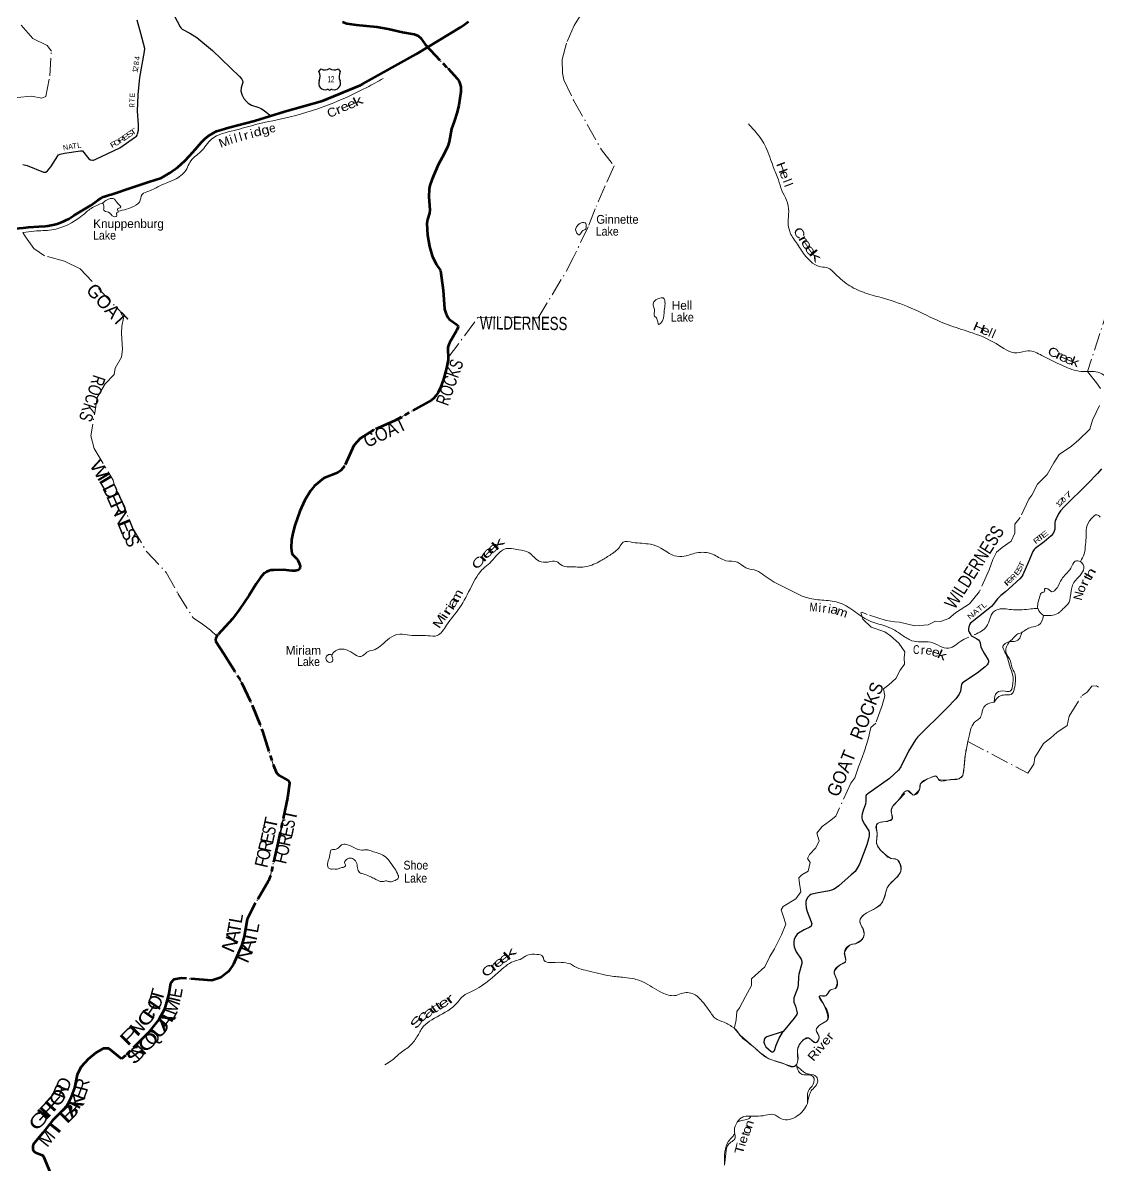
# Model space of a CAD drawing. Header units: feet. Extents: x -252658 to 9, y -366365 to -181930.
# Drawn here: x -107069 to -82631, y -340749 to -314790 of the extents above; entities that cross this region are included whole.
import ezdxf
from ezdxf.enums import TextEntityAlignment as Align

# ---------------------------------------------------------------- set-up
doc = ezdxf.new("R2010")
doc.units = ezdxf.units.FT
doc.header["$LTSCALE"] = 80
doc.linetypes.add('DOT_DASHED', pattern=[7.7, 5, -1.2, 0.3, -1.2])
doc.linetypes.add('LONG_DASH_SHORT_DASH', pattern=[9.9, 6, -1.2, 1.5, -1.2])
for name, color, linetype, lineweight in [('11', 7, 'LONG_DASH_SHORT_DASH', 60), ('16', 7, 'Continuous', 25), ('20', 7, 'Continuous', 70), ('29', 7, 'Continuous', 25), ('39', 7, 'Continuous', 13), ('44', 7, 'DOT_DASHED', 13)]:
    doc.layers.add(name, color=color, linetype=linetype, lineweight=lineweight)
doc.layers.add('30', color=7, linetype='Continuous')
doc.layers.add('41', color=7, linetype='Continuous')

msp = doc.modelspace()

# ---------------------------------------------------------------- linework, layer by layer
at = {"layer": '11'}
for points in [[(-99801.75, -314770.09), (-99704.67, -314801.93), (-99495.7, -314836.4), (-99025.14, -314878.97), (-98766.54, -314928.76), (-98444.24, -315000.3), (-98171.8, -315045.57), (-98082.03, -315085.43), (-98027.26, -315141.28), (-97920.69, -315291.3), (-97406.05, -315829.16), (-97200.38, -316052.56), (-97159.57, -316110.71), (-97134.19, -316167.05), (-97117.35, -316244.24), (-97115.98, -316355.1), (-97159.42, -316661.24), (-97196.07, -316817.14), (-97268.88, -317032.5), (-97325.06, -317200.16), (-97378.19, -317496.9), (-97409.22, -317596), (-97492.25, -317768.78), (-97626.7, -318014.63), (-97777.54, -318356.76), (-97817.37, -318483.76), (-97832.36, -318561.74), (-97839, -318743.4), (-97821.8, -319036.05), (-97830.61, -319113.97), (-97873.76, -319258.04), (-97891.25, -319351.35), (-97875.69, -319614.13), (-97826.59, -319871.31), (-97763.72, -320084.18), (-97674.05, -320274.87), (-97575.43, -320418.23)], [(-97575.43, -320418.23), (-97515.42, -320861.19), (-97483.8, -321298.04), (-97474.26, -321344.88), (-97447.95, -321411.03), (-97407.69, -321488.77), (-97383.3, -321522.49), (-97352.83, -321548.59), (-97221.51, -321634.05), (-97193.39, -321660.44), (-97182.52, -321677.3), (-97177.1, -321698.12), (-97181.78, -321723.36), (-97206.47, -321777.25), (-97368.85, -322061.26), (-97402.81, -322137.83), (-97409.98, -322173.37), (-97412.93, -322222.84), (-97401.29, -322386.65), (-97401.45, -322397.82)], [(-97401.45, -322397.82), (-97402.17, -322447.45), (-97437.57, -322634.31), (-97504.92, -322886.23), (-97578.82, -323080.23), (-97632.36, -323189.41), (-97688.69, -323275.36), (-97725.15, -323316.68), (-97782.99, -323364.27), (-98619.3, -323832.16), (-99089.53, -324041.41), (-99400.28, -324235.04), (-99546.74, -324397.84), (-99759.74, -324866.83), (-99842.85, -324965.77), (-99918.03, -325012.49), (-100226.43, -325140.41), (-100436.65, -325313.78), (-100533.03, -325425.9), (-100660.69, -325636.61), (-100772.24, -325889.59), (-100888.65, -326212.45), (-100934.28, -326384.58), (-100959.56, -326538.59), (-100967.68, -326718.2), (-100954.77, -326845.02), (-100935.73, -326877.64), (-100847.32, -326960.21), (-100821.58, -326998.82), (-100787.51, -327072.5), (-100768.76, -327140.18), (-100769.95, -327181.52), (-100782.96, -327207.37), (-100812.63, -327226.43), (-100877.67, -327243.39), (-100957.6, -327243.09), (-101153.95, -327216.99), (-101364.65, -327225.06), (-101432.16, -327230.63), (-101480.41, -327241.03), (-101533.2, -327263.15), (-101581.75, -327299.8), (-101669.39, -327396.76), (-101766.81, -327539.14), (-101922.16, -327797.29), (-102154.3, -328131.07), (-102307.2, -328335.95), (-102634.49, -328691.95), (-102661.84, -328724.46)], [(-102661.84, -328724.46), (-102668.8, -328732.73), (-102685.02, -328774.66), (-102689.17, -328815.22), (-102679.51, -328846.95), (-102500.34, -329129.82), (-102095.79, -329780.66), (-101855.49, -330295.72), (-101620.55, -330887.7), (-101372.27, -331664.76), (-101300.97, -331833.35), (-101244.46, -331895.15), (-101040.19, -332006.42), (-101014.41, -332037.84), (-101005.83, -332077.87), (-101051.87, -332403.74), (-101264.18, -333399.63), (-101441.46, -334165.94), (-101488.02, -334288.18), (-101802.12, -334823.95), (-101967.25, -335156.56), (-102036.56, -335553), (-102099.59, -335763.8), (-102281.54, -336180.67), (-102397.8, -336347.54), (-102571.61, -336485.94), (-102771.71, -336553.48), (-103462.3, -336501.94), (-103635.18, -336531.18), (-103712.88, -336611.51), (-103748.43, -336855.77), (-103847.06, -337202.01), (-103978.59, -337440.83), (-104224.05, -337742.47), (-104733.08, -338255.94)], [(-104733.08, -338255.94), (-104824.85, -338329.72), (-105111.33, -338099.32), (-105239.78, -338101.48), (-105408.23, -338197.61), (-105586.85, -338341.79), (-105742, -338513.01), (-105837.21, -338685.2), (-105891.43, -338989.57), (-105984.04, -339235.42), (-106063.94, -339382.54), (-106140.65, -339479.58), (-106398.31, -339734.88), (-106617.88, -340010.66), (-106812.46, -340250.06), (-106833.39, -340283.89), (-106842.82, -340320.01), (-106839.17, -340389.34), (-106828, -340419.74), (-106806.69, -340446.17), (-106779.07, -340463.5), (-106641.89, -340514.56), (-106615.69, -340532.99), (-106601.22, -340550.52), (-106577.43, -340603.21), (-106435.24, -340951.33)]]:
    msp.add_lwpolyline(points, dxfattribs=at)
at = {"layer": '16'}
for p, q in [((-100340.62, -315895.65), (-100289.31, -315836.89)), ((-100097.55, -315830.92), (-100097.83, -315831.12)), ((-99905.46, -315836.8), (-99854.07, -315895.65))]:
    msp.add_line(p, q, dxfattribs=at)
for centre, radius, start, end in [((-100533.6, -316006.28), 222.05, 332.97043, 29.75871), ((-100198.23, -315679.23), 182.07, 239.97227, 303.45418), ((-99996.45, -315679.73), 181.52, 236.33975, 300.08743), ((-99996.46, -315679.23), 182.07, 236.54582, 236.59441), ((-99661.1, -316006.28), 222.05, 150.24129, 207.02957), ((-100194.41, -316161.18), 151.42, 159.09177, 283.81923), ((-100000.29, -316161.18), 151.42, 256.18077, 20.90823)]:
    msp.add_arc(centre, radius, start, end, dxfattribs=at)
for centre, major_axis, start_param, end_param in [((-100139.07, -316360), (-19.56, 51.67), 4.95877769, 6.28318531), ((-100055.62, -316360), (19.56, 51.67), 0, 1.32637542)]:
    msp.add_ellipse(centre, major_axis=major_axis, ratio=0.929097, start_param=start_param, end_param=end_param, dxfattribs=at)
at = {"layer": '20'}
msp.add_lwpolyline([(-107428.4, -319477.54), (-107061.65, -319446.71), (-106940.61, -319433.05), (-106706.93, -319415.44), (-106564.64, -319409.81), (-106499.61, -319402.44), (-106423.71, -319389.34), (-106349.61, -319373.85), (-106285.7, -319354.25), (-106152.11, -319304.93), (-106090.7, -319275.58), (-106024.41, -319241.92), (-105906.39, -319167.59), (-105532.66, -318944.38), (-105421.33, -318866.15), (-105364.51, -318819.96), (-105303.16, -318779.97), (-105237.98, -318746.61), (-105169.66, -318720.25), (-105098.97, -318701.17), (-105063.53, -318694.53), (-104569.15, -318523.86), (-104205.29, -318406.64), (-103918.54, -318310.7), (-103727.06, -318200.73), (-103548.13, -318071.34), (-103383.7, -317923.97), (-103277.58, -317810.24), (-103141.49, -317658.67), (-103009.2, -317500.94), (-102933.05, -317426.2), (-102849.5, -317359.84), (-102759.48, -317302.57), (-102663.96, -317255.03), (-102564, -317217.73), (-102460.68, -317191.08), (-102387.75, -317169.48), (-101805.63, -317017.61), (-101123.61, -316804.87), (-100255.08, -316565.51), (-99394.83, -316202.94), (-99371.27, -316193.01), (-99344.83, -316178.31), (-98127.09, -315501), (-97128.65, -314893.13), (-97032.36, -314829.78), (-96943.23, -314756.71)], dxfattribs=at)
at = {"layer": '29'}
for points in [[(-103688.12, -314510.38), (-103494.21, -314882.68), (-103479.1, -314901.59), (-103450.36, -314931.23), (-103270.55, -315025), (-103116.72, -315126.75), (-102761.09, -315416), (-102141.75, -316008.45), (-102092.07, -316070.22), (-102076.95, -316100.48), (-102071.82, -316140.09), (-102105.77, -316267.71), (-102110.96, -316334.96), (-102093.78, -316419.28), (-102042.93, -316512.72), (-101985.89, -316580.84), (-101944.67, -316618.62), (-101870.01, -316660.64), (-101730.17, -316704.55), (-101653.66, -316739.64), (-101574.33, -316792.33), (-101429.48, -316900.28)], [(-107069.49, -318010.42), (-106968.29, -318035.37), (-106598.69, -318183.04), (-106570.61, -318184.39), (-106547.94, -318180.61), (-106510.14, -318150.35), (-106432.88, -318063.42), (-106277.07, -317814.18), (-106255.03, -317789.16), (-106217.23, -317774.04), (-106119.25, -317754.4), (-105761.65, -317696.65), (-105738.23, -317695.57), (-105719.33, -317695.57), (-105709.88, -317701.24), (-105571.85, -317880.17), (-105533.17, -317902.62), (-105487.82, -317910.19), (-105465.14, -317910.19), (-105408.03, -317888.19), (-104860.65, -317627.09), (-104505.06, -317381.88), (-104486.31, -317363.7), (-104471.16, -317339.1), (-104459.83, -317308.85), (-104440.93, -317229.43), (-104437.15, -317096.72), (-104461.14, -316795.59), (-104451.17, -316426.65), (-104407.24, -316033.8), (-104303.38, -315443.53), (-104299.22, -315370.56), (-104385.32, -315034.69), (-104473.07, -314727.62)], [(-82557.45, -324925.55), (-82645.95, -325027.88), (-82866.59, -325256.31), (-83404.82, -325790.46), (-83486.71, -325880.25), (-83532.24, -325950.66), (-83581.91, -326058.35), (-83604.68, -326101.85), (-83612.69, -326157.08), (-83617.1, -326296.52), (-83629.51, -326342.08), (-83655.55, -326396.85), (-83695.74, -326445.63), (-83857.2, -326583.45), (-84064.13, -326735.56), (-84086.04, -326759.28), (-84113.87, -326805.6), (-84214.24, -327036.97), (-84341.46, -327336.14), (-84368.55, -327375.41), (-84408.24, -327421.71), (-84739.83, -327723.32), (-84844.37, -327806.25), (-84915.69, -327878.05), (-85015.31, -328008.11), (-85057.62, -328051.05), (-85170.46, -328142.38)], [(-85170.46, -328142.38), (-85530.3, -328433.62), (-85550.11, -328458.6), (-85570.8, -328516.58), (-85576.19, -328561.07), (-85574.12, -328596.28), (-85563.56, -328635.67), (-85541.83, -328673.97), (-85526.52, -328699.83), (-85516.99, -328711.25), (-85493.19, -328728.86), (-85384.54, -328785.81), (-85352.46, -328809.63), (-85327.52, -328841.47), (-85310.03, -328881.07), (-85298.69, -328977.79), (-85213.9, -329132.55), (-85128.89, -329265.3), (-85122.73, -329288.02), (-85123.77, -329315.97), (-85136.19, -329353.25), (-85153.78, -329381.21), (-85198.55, -329426.87), (-85382.31, -329569.53), (-85716.72, -329787.12), (-85735.49, -329820.93), (-85760.98, -329976.84), (-85791.22, -330048.06), (-85866.81, -330148.13), (-86077.38, -330370.63), (-86734.97, -331021.4), (-86783.66, -331083.59), (-86944.45, -331344.5), (-87111.63, -331696.54), (-87166.92, -331773.05), (-87373.18, -331963.57), (-87862.9, -332307.46), (-87900.16, -332340.6), (-87910.19, -332363.64), (-87912.81, -332431.66), (-87909.47, -332486.61), (-87915.88, -332547.72), (-87961.07, -332665.44), (-87995.36, -332763.07), (-88002.6, -332828.32), (-88000.53, -332859.38), (-87991.22, -332899.76), (-87940.07, -332999.83), (-87843.25, -333154.69), (-87832.9, -333205.23), (-87834.27, -333268.83), (-87849.45, -333333.63), (-87890.21, -333466.53), (-88055.39, -333910.4), (-88105.66, -334003.2), (-88156.8, -334071.94), (-88241.34, -334150.24), (-88526.34, -334400.18), (-88632.8, -334473.7), (-88690.75, -334502.7), (-88745.97, -334518.54), (-89031.13, -334566.35), (-89133.65, -334589.68), (-89159.52, -334599), (-89187.46, -334618.67), (-89228.49, -334660.87), (-89261.96, -334713.93), (-89271.27, -334754.32), (-89275.97, -334810.6), (-89265.07, -334903.43), (-89243.47, -334982.97), (-89151.38, -335217.84), (-89140.89, -335263.78), (-89142.96, -335286.56), (-89155.38, -335315.55), (-89180.55, -335337.69), (-89313.44, -335398.7), (-89440.98, -335475.02), (-89471, -335502.98), (-89501.25, -335545.33), (-89536.18, -335613.77), (-89550.65, -335685.03), (-89549.64, -335737), (-89539.3, -335788.78), (-89494.49, -335901.62), (-89379.73, -336068.62), (-89365.45, -336118.06), (-89364.59, -336166.81), (-89429.62, -336410.08), (-89439.57, -336472.42), (-89450.31, -336660.66), (-89462, -336732.42), (-89545.52, -336946.45), (-89550.65, -336997.91), (-89543.45, -337043.79), (-89509.83, -337138.32), (-89469.08, -337286.73), (-89468.94, -337304.73), (-89479.29, -337327.51), (-89538.35, -337406.27), (-89789.74, -337708.51)]]:
    msp.add_lwpolyline(points, dxfattribs=at)
msp.add_lwpolyline([(-89789.74, -337708.51), (-90157.81, -337833.72), (-90183.99, -337846.29), (-90198.48, -337858.71), (-90212.97, -337877.35), (-90222.61, -337903.26), (-90227.45, -337951.9), (-90211.44, -337997.41), (-90179.85, -338057.52), (-90124.27, -338112.17), (-90068.1, -338161.07), (-90045.33, -338171.42), (-90022.55, -338171), (-89999.8, -338159), (-89987.38, -338142.43), (-89950.98, -338019.46), (-89881.35, -337859.89)], close=True, dxfattribs=at)
at = {"layer": '39'}
for points in [[(-104901.92, -319068.78), (-104716.02, -319026.51), (-104499.67, -318933.18), (-104418.25, -318862), (-104357.39, -318687.99), (-104207.65, -318615.8), (-103938.55, -318487.05), (-103586.67, -318331.37), (-103342.26, -318107.78), (-103273.75, -317960.02), (-103020.94, -317712.43), (-102779.7, -317432.51), (-102266.33, -317235.59), (-101778.85, -317103.37), (-100990.27, -316925.93), (-99999.12, -316604.7), (-99254.7, -316259.76), (-98877.97, -316054.18)], [(-90577.51, -317088.54), (-90407.56, -317278.04), (-90183.97, -317614.46), (-90013.04, -318061.29), (-89897.74, -318357.17), (-89818.37, -318598.66), (-89714.82, -318820.12), (-89663.61, -319073.59), (-89674.67, -319330.88), (-89641.31, -319528), (-89489.72, -319787.81), (-89304.04, -320061.79), (-89164.07, -320213), (-88969.72, -320326.17), (-88809.16, -320350.79), (-88702.92, -320399.36), (-88646.68, -320452.15)], [(-107068.55, -319552.73), (-106810.76, -319522.58), (-106410.78, -319493.99), (-105720.59, -319170.64), (-105517.96, -319008), (-105254.26, -318883.95)], [(-105255.65, -318884.45), (-105225.52, -318976.85), (-105230.56, -319045.12), (-105122.83, -319094.94), (-104999.73, -319191.23), (-104931.23, -319178.15), (-104934.13, -319103.73), (-104903.82, -319092.11), (-104914.76, -319017.57), (-104850.07, -318990.37), (-104908.87, -318893.02), (-105017.74, -318784.89), (-105083.98, -318781.91), (-105152.72, -318811.06), (-105254.26, -318883.95)], [(-94445.59, -319605.48), (-94487.23, -319553.41), (-94502.92, -319460.88), (-94460.48, -319392.66), (-94351.78, -319328.66), (-94285.54, -319334.89), (-94263.73, -319405.32), (-94288.14, -319485.66), (-94356.57, -319521.64), (-94388.9, -319571.8), (-94411.09, -319597.87), (-94427.19, -319607.87), (-94445.26, -319605.8)], [(-88646.68, -320452.15), (-88312.15, -320742.14), (-87965.19, -320912.76), (-87565.61, -321033.33), (-86967.38, -321235.3), (-86271.34, -321556.43), (-86042.59, -321650.04), (-85548.75, -321817.33), (-84950.91, -322079.65), (-84477.46, -322289.09), (-84219.65, -322242.01), (-83914.53, -322348.05), (-83423.14, -322583.72), (-83021.59, -322710.34), (-82683.67, -322719.97), (-82361.01, -322914.61), (-82237.69, -323136.49), (-82174.93, -323390.28), (-82036.76, -323491.51), (-81876.49, -323596.88), (-81614.75, -323879.76), (-81517.98, -324013.71)], [(-92619.37, -321055.94), (-92516.67, -321040.32), (-92473.23, -321169.28), (-92494.35, -321326.11), (-92534.08, -321563.32), (-92617.09, -321645.41), (-92670.46, -321496.29), (-92720.42, -321443.75), (-92713.83, -321357.27), (-92719.39, -321282.81), (-92744.87, -321176.06), (-92728.47, -321127.85), (-92619.37, -321055.94)], [(-82581.65, -326021.76), (-82660.09, -325969.18), (-82783.34, -326053.1), (-82897.36, -326265.82), (-82900.51, -326444.86), (-82919.9, -326645.95), (-82947.4, -326859.07), (-83032.97, -327027.66)], [(-94589.19, -327148.9), (-94261.52, -327146.1), (-93940.83, -327016.83), (-93724.74, -326887.07), (-93510.32, -326702.99), (-93425.13, -326594.75), (-93207.87, -326595.76), (-92805.79, -326639.9), (-92568.94, -326725.5), (-92258.23, -326899.97), (-92036.99, -326909.06), (-91714.59, -326828.08), (-91354.82, -326882.07), (-91090.09, -327012.07), (-90830.78, -327045.47), (-90636.48, -327177.15), (-90451.68, -327222.28), (-90086.94, -327443.27), (-89718, -327636.12), (-89228.54, -327859.72), (-88862.73, -327911.73), (-88494.98, -327975.81), (-88144.23, -328182.66), (-87797.54, -328393.52), (-87434.14, -328509.89), (-87085.32, -328702.65), (-86864.83, -328830.43), (-86657.78, -328855.54), (-86440.56, -328864.6), (-86031.04, -329003.32), (-85714.01, -328817.71), (-85568.37, -328753.02)], [(-94589.19, -327148.9), (-94813.8, -327121.77), (-94943.75, -327030.56), (-95130.51, -327043.55), (-95337.14, -327022.26), (-95570.86, -326825.9), (-95799.34, -326764.27), (-96110.37, -326746.39), (-96316.06, -326910.06), (-96459.48, -327066.04), (-96600.69, -327187.86), (-96874.02, -327594.39), (-97145.84, -328087.37), (-97441.15, -328477.69), (-97651.27, -328713.71), (-97864.07, -328718.51), (-98281.51, -328704.04), (-98504.19, -328680.64), (-98739.58, -328773.77), (-98909.06, -328923.57), (-99064.23, -329029.23), (-99247.26, -329092.5), (-99386.34, -329192.22), (-99520.56, -329145.21), (-99714.66, -329039.55), (-99931.48, -329044.33), (-99989.93, -329086.21), (-100048.51, -329150.2)], [(-83032.97, -327027.66), (-83149.64, -327025.11), (-83255.25, -327181.53), (-83356.65, -327309.82), (-83460.02, -327430.04), (-83561.86, -327626.72), (-83689.18, -327716.66), (-83811.42, -327641.65), (-83851.76, -327657.56), (-83846.03, -327705.87), (-83906.58, -327737.77), (-83955.38, -327818.02), (-83997.47, -328109.54), (-83869.68, -328261.02)], [(-83871.55, -328258.8), (-83549.49, -328212.22), (-83490.87, -328168.24), (-83409.89, -328088.14), (-83318.82, -328004.07), (-83257.15, -327797.14), (-83244.43, -327694.6), (-83213.44, -327565.99), (-83041.03, -327345.5), (-82957.49, -327178.91), (-82971.08, -327102.39), (-83032.97, -327027.66)], [(-85438.91, -328694.85), (-85429.54, -328690.28), (-85166.86, -328510.45), (-85009.83, -328177.22), (-84902.84, -328119.38), (-84554.86, -328129.06), (-84160.42, -328108.77), (-84006.6, -328097)], [(-83869.68, -328261.02), (-83983.71, -328475.75), (-84151, -328525.26), (-84373.1, -328650.97)], [(-84643.94, -328848.87), (-84795.51, -328956.8), (-84752.11, -329091.8), (-84684.67, -329243), (-84641.46, -329408.17), (-84572.39, -329619.74), (-84579.96, -329861.12), (-84626.98, -329977.59), (-84743.66, -329977.04), (-84937.03, -330014.36), (-84977.76, -330092.63), (-84990.29, -330165), (-84996.71, -330225.32)], [(-84996.71, -330225.32), (-84929.76, -330137.11), (-84836.84, -330077.2), (-84724.08, -330061.63), (-84583.08, -330034.12), (-84536.06, -329917.66), (-84508.89, -329756.84), (-84527.83, -329571.66), (-84589.31, -329432.56), (-84622.62, -329293.59), (-84725.95, -329091.92), (-84731.71, -329047.63), (-84715.14, -328973.27), (-84644.9, -328849.56)], [(-84643.94, -328848.87), (-84509.1, -328841.46), (-84438.46, -328805.57), (-84397.75, -328731.33), (-84367.39, -328647.74)], [(-84373.1, -328650.97), (-84481.99, -328690.7), (-84536.66, -328746.77), (-84643.94, -328848.87)], [(-100048.51, -329150.2), (-100120.76, -329147.77), (-100173.26, -329201.75), (-100175.6, -329260.04), (-100095.67, -329322.82), (-100021.14, -329277.01), (-100034.84, -329216.62), (-100048.51, -329150.2)], [(-84996.71, -330225.32), (-85137.8, -330266.91), (-85226.79, -330340.93), (-85273.96, -330481.54), (-85327, -330597.97), (-85413.9, -330659.93), (-85562.92, -330999.24), (-85590.95, -331116.5)], [(-85590.95, -331116.5), (-85654.3, -331447.45), (-85686.61, -331783.27), (-85721.67, -331917.9), (-86025.92, -331992.92), (-86253.24, -331989.85), (-86315.08, -331907.07), (-86403.72, -331926.77), (-86664.21, -332078.45), (-86695.3, -332223.16), (-86812.71, -332337.28), (-86969.03, -332242), (-87151.31, -332434.28), (-87270.8, -332558.45), (-87331.9, -332676.86), (-87323.23, -332894.18), (-87458.32, -332941.83), (-87659.88, -333001.24), (-87651.13, -333206.49), (-87666.67, -333435.77), (-87619.05, -333540.6), (-87497.12, -333663.9), (-87373.03, -333765.07), (-87194.26, -333808.15), (-87129.74, -334102.18), (-87192.69, -334194.43), (-87413.44, -334424.76), (-87475.02, -334617.61), (-87558.72, -334808.34), (-87736.57, -334936.26), (-87936.42, -335043.97), (-88048.08, -335202.38), (-87974.77, -335379.76), (-87961.84, -335560.89), (-88133.82, -335714.99), (-88258.71, -335738.55), (-88394.53, -335900.87), (-88375.86, -336128.29), (-88490.95, -336194.15), (-88630.73, -336346.39), (-88565.62, -336547.88), (-88600.99, -336730.79), (-88721.96, -336772.47), (-88815.29, -336896.77), (-88960.22, -336908.16), (-88858.91, -337111.83), (-88784.62, -337450.16), (-88960.39, -337568.04), (-89037.49, -337670.28), (-88970.31, -337861.72), (-89033.3, -337960), (-89215.73, -337858.56), (-89367.12, -337938.32), (-89462.9, -338131.01), (-89460.59, -338400.6), (-89531.67, -338504.88), (-89768.68, -338445.43), (-90156.09, -338308.83), (-90464.32, -338059.93), (-90770.42, -337792.93), (-90900.19, -337635.4), (-90906.39, -337630.75)], [(-100086.47, -333636.74), (-100067.72, -333592.98), (-99979.2, -333576.36), (-99869.89, -333514.01), (-99808.9, -333462.91), (-99668.7, -333475.14), (-99543.27, -333533.2), (-99361.67, -333590.14), (-99255.24, -333581.81), (-99123.47, -333619.94), (-99013.7, -333653.72), (-98884.11, -333701.83), (-98759.55, -333813.94), (-98637.9, -333982.07), (-98555.91, -334121.54), (-98537.56, -334227.96), (-98606.54, -334276.94), (-98725.43, -334311.1), (-98803.31, -334289.84), (-98895.8, -334304.4), (-99095.16, -334229.15), (-99198.69, -334181.46), (-99332.23, -334129.28), (-99414, -334099.95), (-99464.36, -333989.02), (-99490.44, -333864.45), (-99531.67, -333809.73), (-99627.31, -333770.17), (-99689.76, -333787.2), (-99755.31, -333872.27), (-99736.42, -333944.66), (-99750.78, -333964.46), (-99839.46, -333991.09), (-99924.16, -334019.79), (-100000.35, -334018.58), (-100070.57, -334019.47), (-100126.26, -333990.56), (-100143.25, -333924.2), (-100127.73, -333832.33), (-100115.05, -333792.48), (-100091.61, -333706.75), (-100080.39, -333632.83)], [(-94624.62, -336177.6), (-94831.61, -336140.23), (-95122.67, -336140.56), (-95216.82, -336107.86), (-95248.38, -336011.18), (-95384.57, -335958.12), (-95599.47, -335976.98), (-95768.63, -336072.51), (-95913.42, -336117.91), (-96092.68, -336223.43), (-96266.16, -336371.19), (-96860.77, -336797.98), (-97064.14, -336907.38), (-97159.08, -337011.37), (-97298.43, -337157.33), (-97775.81, -337444.07), (-97961.33, -337591.76), (-98095.05, -337806.1), (-98258.9, -338024.29), (-98494.79, -338203.86), (-98700.56, -338381.6), (-98839.56, -338467.24)], [(-90906.39, -337630.75), (-91132.7, -337501.53), (-91331.29, -337410.07), (-91490.92, -337204.12), (-91632.64, -337028.43), (-91790.63, -336880.82), (-92065.97, -336837.29), (-92223.23, -336890.87), (-92498.57, -336847.33), (-92917.53, -336612), (-93166.4, -336518.29), (-93397.53, -336483), (-93721.2, -336447.29), (-94231.46, -336332.24), (-94429.47, -336277.55), (-94624.62, -336177.6)], [(-89240.08, -339350.57), (-89189.69, -339142.22), (-89136.74, -339039.87), (-89033.4, -338923.67), (-89018.28, -338760.78), (-89096.34, -338698.05), (-89283.17, -338656.94), (-89363.28, -338600.23), (-89495.41, -338481.35)], [(-89494.76, -338480.49), (-89357.8, -338686.76), (-89202.95, -338695.54), (-89104.67, -338742.27), (-89105.72, -338907.23), (-89221.43, -339071.66), (-89236.3, -339194.31), (-89239.29, -339349.21)], [(-89239.29, -339349.21), (-89332.86, -339509.72), (-89472.45, -339631.79), (-89643.95, -339709.44), (-89830.97, -339698.51), (-90007.35, -339595.08), (-90188.55, -339616.36), (-90403.93, -339635.47), (-90522.62, -339634.92)], [(-90833.31, -339772.28), (-90898.85, -339955.05), (-90891.58, -340035.9)], [(-90522.62, -339634.92), (-90679.61, -339646.25), (-90760.35, -339688.12), (-90833.31, -339772.28)], [(-90833.31, -339772.28), (-90732.46, -339730.5), (-90577.35, -339699.04), (-90522.41, -339634.92)], [(-90891.32, -340035.55), (-90942.05, -340103.72), (-91033.21, -340203.88), (-91113.2, -340442.92), (-91124.75, -340747.04)], [(-91125.21, -340750.67), (-91091.31, -340481.24), (-91025.55, -340264.27), (-90922.49, -340192.33), (-90877.68, -340106.03), (-90892.36, -340036.95)]]:
    msp.add_spline(points, degree=3, dxfattribs=at)
at = {"layer": '44'}
msp.add_line((-94714.35, -320428.06), (-94558.41, -320127.67), dxfattribs=at)
for points in [[(-94536.63, -314849.5), (-93868.56, -313746.18), (-92974.96, -312979.7), (-92180.66, -313017.9), (-92074.52, -312888.61), (-91838.73, -312739.81)], [(-107196.12, -316488.81), (-106868.71, -316453.99), (-106634.06, -316505.21), (-106545.53, -316465.38), (-106454.92, -315991.43), (-106420.11, -315430.83), (-106513.85, -315301.82), (-106840.35, -315145.71), (-107123.88, -314820.95)], [(-99801.75, -314770.09), (-99704.67, -314801.93), (-99495.7, -314836.4), (-99025.14, -314878.97), (-98766.54, -314928.76), (-98444.24, -315000.3), (-98171.8, -315045.57), (-98082.03, -315085.43), (-98027.26, -315141.28), (-97920.69, -315291.3), (-97406.05, -315829.16), (-97200.38, -316052.56), (-97159.57, -316110.71), (-97134.19, -316167.05), (-97117.35, -316244.24), (-97115.98, -316355.1), (-97159.42, -316661.24), (-97196.07, -316817.14), (-97268.88, -317032.5), (-97325.06, -317200.16), (-97378.19, -317496.9), (-97409.22, -317596), (-97492.25, -317768.78), (-97626.7, -318014.63), (-97777.54, -318356.76), (-97817.37, -318483.76), (-97832.36, -318561.74), (-97839, -318743.4), (-97821.8, -319036.05), (-97830.61, -319113.97), (-97873.76, -319258.04), (-97891.25, -319351.35), (-97875.69, -319614.13), (-97826.59, -319871.31), (-97763.72, -320084.18), (-97674.05, -320274.87), (-97575.43, -320418.23)], [(-94536.63, -314849.5), (-94715.52, -315255.51), (-94815.51, -315619.98), (-94801.22, -315934.43), (-94772.65, -316084.5), (-94543.69, -316561.84)], [(-94543.69, -316561.84), (-93918.18, -317672.7), (-93632.19, -318042.11), (-93831.02, -318491.8), (-94065, -319017.41), (-94219.08, -319423.45), (-94558.41, -320127.67)], [(-105769.38, -320379.69), (-106123.79, -320207.42), (-106576.91, -320080.93), (-106817.03, -319915.13), (-107006.51, -319655.07), (-107068.56, -319552.73)], [(-105769.38, -320379.69), (-104860.25, -321345.23), (-104782.76, -321504.59), (-104819.98, -321685.43), (-104826.9, -321840.3), (-104804.93, -322216.61), (-104828.03, -322389.48), (-104968.13, -322634.12), (-104991.07, -322778.84), (-105197.35, -322994.94), (-105376.01, -323301.72), (-105525.73, -324173.95), (-105448.98, -324462.06), (-105016.87, -325182.68), (-104985.45, -325311.6), (-104876.1, -325525.46), (-104578.78, -326263.42), (-104252.23, -326810.44), (-103808.66, -327283.68), (-103544, -327757.92), (-103199.4, -328313.09), (-102983.12, -328457.14), (-102804.97, -328590.91), (-102661.84, -328724.46)], [(-97401.45, -322397.82), (-96723.53, -321481.67), (-95358.64, -321495.4), (-94714.35, -320428.06)], [(-82212.13, -320676.75), (-82871.9, -322715), (-82668.46, -322973.41), (-82574.78, -323102.58)], [(-97401.45, -322397.82), (-97402.17, -322447.45), (-97437.57, -322634.31), (-97504.92, -322886.23), (-97578.82, -323080.23), (-97632.36, -323189.41), (-97688.69, -323275.36), (-97725.15, -323316.68), (-97782.99, -323364.27), (-98619.3, -323832.16), (-99089.53, -324041.41), (-99400.28, -324235.04), (-99546.74, -324397.84), (-99759.74, -324866.83), (-99842.85, -324965.77), (-99918.03, -325012.49), (-100226.43, -325140.41), (-100436.65, -325313.78), (-100533.03, -325425.9), (-100660.69, -325636.61), (-100772.24, -325889.59), (-100888.65, -326212.45), (-100934.28, -326384.58), (-100959.56, -326538.59), (-100967.68, -326718.2), (-100954.77, -326845.02), (-100935.73, -326877.64), (-100847.32, -326960.21), (-100821.58, -326998.82), (-100787.51, -327072.5), (-100768.76, -327140.18), (-100769.95, -327181.52), (-100782.96, -327207.37), (-100812.63, -327226.43), (-100877.67, -327243.39), (-100957.6, -327243.09), (-101153.95, -327216.99), (-101364.65, -327225.06), (-101432.16, -327230.63), (-101480.41, -327241.03), (-101533.2, -327263.15), (-101581.75, -327299.8), (-101669.39, -327396.76), (-101766.81, -327539.14), (-101922.16, -327797.29), (-102154.3, -328131.07), (-102307.2, -328335.95), (-102634.49, -328691.95), (-102661.84, -328724.46)], [(-82599.24, -323486.61), (-82672.57, -323643.14), (-82758.09, -323821.73), (-82817.64, -324026.59), (-83072.41, -324268.73), (-83234.1, -324412.77), (-83516.68, -324602.48), (-83634.41, -324788.96), (-83786.8, -325053.72), (-84009.26, -325273.89), (-84141.44, -325520.64), (-84204.32, -325612.86), (-84403.89, -326032.25), (-84527.44, -326184.52), (-84526.66, -326385.64), (-84610.21, -326570.28), (-84816.13, -326714.1), (-84943.39, -326816.07), (-85022.85, -326988.65), (-85106.7, -327223.57), (-85328.83, -327715.26), (-85557.68, -327993.73), (-85876.54, -328199.36), (-86024.08, -328329.39), (-86215.44, -328394.84), (-86329.95, -328384.24), (-86493.31, -328471.95), (-86796.96, -328490.61), (-87146.22, -328410.5), (-87252.7, -328399.93), (-87449.51, -328370.84), (-87876.84, -328236.05), (-87993.11, -328185.21), (-88023.36, -328201.16), (-87975.96, -328338.15), (-87792.16, -328522.05), (-87475.21, -328628.15), (-87351.13, -328717.24), (-87157.18, -328885.1), (-87021.69, -329080.84), (-87038.65, -329223.56), (-87035.51, -329366.37), (-87130.81, -329500.67), (-87230.49, -329693.27), (-87388.15, -329835.31), (-87507.31, -329927.26), (-87476.1, -330082.28), (-87539.76, -330301.2), (-87682.94, -330704.77), (-87800.16, -330806.78), (-87856.04, -331067.98), (-87940.09, -331335.07), (-87995.26, -331481.63), (-88074.97, -331694.44), (-88162.95, -331947.43), (-88252.13, -332065.67), (-88592.45, -332820.27), (-88733.82, -332928.2), (-88905.47, -333056.1), (-89020.94, -333202.37), (-88967.76, -333379.61), (-89047.13, -333538.12), (-89188.78, -333692.31), (-89233.56, -333782.6), (-89173.79, -333869.37), (-89219.22, -334066.25), (-89364.46, -334150.03), (-89435.25, -334220.08), (-89415.95, -334350.91), (-89390.95, -334536.06), (-89502.48, -334694.41), (-89786.99, -334870.04), (-89831.7, -334950.28), (-89790.31, -335083.22), (-89729.14, -335270.56), (-89825.14, -335517.48), (-89987.88, -335832.47), (-90089.48, -336010.98), (-90207.49, -336241.71), (-90425.8, -336439.78), (-90512.67, -336511.77), (-90507.59, -336666.66), (-90641.8, -336917.42), (-90784.06, -337170.16), (-90842.87, -337254.35), (-90854.11, -337447.37), (-90886.74, -337593), (-90901.92, -337634.09)], [(-102661.84, -328724.46), (-102668.8, -328732.73), (-102685.02, -328774.66), (-102689.17, -328815.22), (-102679.51, -328846.95), (-102500.34, -329129.82), (-102095.79, -329780.66), (-101855.49, -330295.72), (-101620.55, -330887.7), (-101372.27, -331664.76), (-101300.97, -331833.35), (-101244.46, -331895.15), (-101040.19, -332006.42), (-101014.41, -332037.84), (-101005.83, -332077.87), (-101051.87, -332403.74), (-101264.18, -333399.63), (-101441.46, -334165.94), (-101488.02, -334288.18), (-101802.12, -334823.95), (-101967.25, -335156.56), (-102036.56, -335553), (-102099.59, -335763.8), (-102281.54, -336180.67), (-102397.8, -336347.54), (-102571.61, -336485.94), (-102771.71, -336553.48), (-103462.3, -336501.94), (-103635.18, -336531.18), (-103712.88, -336611.51), (-103748.43, -336855.77), (-103847.06, -337202.01), (-103978.59, -337440.83), (-104224.05, -337742.47), (-104733.08, -338255.94)], [(-85591.78, -331120.04), (-84230.51, -331841.55), (-84090.53, -331633.05), (-84073.56, -331488.32), (-83876.59, -331165.46), (-83706.97, -331039.56), (-83567.51, -330915.53), (-83337.37, -330755.73), (-83289.83, -330542.77), (-82995.49, -330073.54), (-82880.44, -329997.67), (-82771.07, -329863.44), (-82670.51, -329853.86), (-82622.45, -329884.26)], [(-87959.18, -335062.03), (-87904.07, -335022.1), (-87677.81, -334902.01), (-87583.6, -334835.96), (-87535.53, -334773.12), (-87485.56, -334647.28), (-87422.99, -334444.77), (-87383.9, -334379.84), (-87298.05, -334294.81), (-87195.12, -334197.34), (-87149.68, -334135.96), (-87117.21, -334071.95), (-87108.08, -334007.41), (-87135.09, -333890.76), (-87186.13, -333816.17), (-87232.81, -333787.45), (-87344.82, -333778.02), (-87438.04, -333714.66), (-87573.85, -333590.76), (-87649.31, -333495.37), (-87667.36, -333420.84), (-87651.17, -333207.58), (-87682.39, -333069.63), (-87668.34, -333012.59), (-87627.81, -332973.56), (-87590.36, -332958.51), (-87428.42, -332932.97), (-87327.58, -332896.69), (-87304.48, -332873.77), (-87301.46, -332838.08), (-87336.16, -332708.72), (-87326.99, -332664.29), (-87296.57, -332594.3), (-86967.13, -332240.19), (-86961.8, -332236.58), (-86935.04, -332241.51), (-86836.98, -332337.98), (-86806.48, -332333.57), (-86717.6, -332252.87), (-86692.71, -332219.16), (-86682.63, -332187.95), (-86682.04, -332142.45), (-86674.41, -332092.51), (-86637.16, -332053.71), (-86507.24, -331973.08), (-86346.74, -331909.15), (-86310.63, -331907.91), (-86290.91, -331932.29), (-86260.49, -331987.26), (-86213.09, -331995.5), (-86120.05, -331999.47), (-85850.76, -331983.54), (-85790.41, -331966.47), (-85703.53, -331892.93), (-85678.93, -331699.99), (-85654.45, -331448.34), (-85591.78, -331120.04)], [(-90901.92, -337634.09), (-90764.36, -337798.45), (-90325.62, -338179.87), (-90132.29, -338323.32), (-89942.53, -338396.61), (-89582.15, -338504.48), (-89507.6, -338494.16), (-89478.01, -338450.62), (-89454.73, -338372.98), (-89467.23, -338211.19), (-89462.95, -338131.2), (-89415.99, -338000.2), (-89359.74, -337931.36), (-89325.18, -337904.3), (-89253.67, -337869.85), (-89195.16, -337859.46), (-89081.61, -337961.14), (-89055.24, -337969.2), (-89030.84, -337957.94), (-88987.6, -337903.35), (-88967.81, -337848.09), (-88971.2, -337825.5), (-89034.62, -337719.48), (-89039.48, -337675.41), (-89013.78, -337629.81), (-88961.62, -337569.32), (-88794.73, -337468.62), (-88776.95, -337418.82), (-88776.13, -337369.12), (-88805.48, -337253.17), (-88869.57, -337086.41), (-88951.94, -336952.43), (-88960.57, -336916.13), (-88956.33, -336899.26), (-88930.98, -336893.31), (-88870.08, -336902.02), (-88819.27, -336899.35), (-88782.5, -336856.55), (-88745.02, -336796.88), (-88703.11, -336763.7), (-88605.44, -336736.5), (-88574.3, -336672.07), (-88565.38, -336610.88), (-88566.71, -336536.68), (-88633.95, -336391.46), (-88623.42, -336331.31), (-88562.87, -336256.22), (-88486.26, -336190.36), (-88377.28, -336129.84), (-88362.02, -336096.89), (-88401.54, -335928.88), (-88336.47, -335809), (-88269.14, -335745.58), (-88232.45, -335728.17), (-88146.7, -335720.39), (-88024.59, -335644.42), (-87966.77, -335571.91), (-87954.76, -335537.39), (-87952.03, -335494.74), (-87976.73, -335372.29), (-88033.19, -335264.47), (-88046.44, -335228.99), (-88048.2, -335203.52), (-88040.75, -335171.48), (-88023.3, -335135.62), (-87993.27, -335095.77), (-87959.18, -335062.03)], [(-104733.08, -338255.94), (-104824.85, -338329.72), (-105111.33, -338099.32), (-105239.78, -338101.48), (-105408.23, -338197.61), (-105586.85, -338341.79), (-105742, -338513.01), (-105837.21, -338685.2), (-105891.43, -338989.57), (-105984.04, -339235.42), (-106063.94, -339382.54), (-106140.65, -339479.58), (-106398.31, -339734.88), (-106617.88, -340010.66), (-106812.46, -340250.06), (-106833.39, -340283.89), (-106842.82, -340320.01), (-106839.17, -340389.34), (-106828, -340419.74), (-106806.69, -340446.17), (-106779.07, -340463.5), (-106641.89, -340514.56), (-106615.69, -340532.99), (-106601.22, -340550.52), (-106577.43, -340603.21), (-106435.24, -340951.33)]]:
    msp.add_lwpolyline(points, dxfattribs=at)

# ---------------------------------------------------------------- texts
at = {"layer": '16', "width": 0.6}
msp.add_text('12', height=140, dxfattribs=at).set_placement((-100067.65, -316141.43), align=Align.CENTER)
at = {"layer": '30'}
for s, rotation, p in [('4', 80.021, (-104409.87, -315605.87)), ('1', 83.619, (-104457.49, -315878.79)), ('2', 80.021, (-104447.55, -315827.59)), ('8', 80.021, (-104428.71, -315716.73)), ('T', 9.174, (-105884.81, -317645.13)), ('0', 44.782, (-83376.45, -325664.11)), ('R', 45.289, (-84513.44, -327418.69)), ('O', 45.289, (-84598.01, -327496.31))]:
    msp.add_text(s, height=120, rotation=rotation, dxfattribs=at).set_placement(p, align=Align.CENTER)
for s, rotation, width, p in [('E', 88.452, 0.7, (-104521.37, -316433.08)), ('R', 88.452, 0.65, (-104527.64, -316665.08)), ('T', 88.452, 0.85, (-104524.5, -316548.84)), ('T', 34.59, 1.65, (-104528.11, -317314.24)), ('F', 30.501, 1.45, (-104983.06, -317605)), ('O', 29.501, 1.2, (-104901.89, -317563.15)), ('R', 32.59, 1.3, (-104792.81, -317495.77)), ('E', 34.59, 1.45, (-104696.69, -317429)), ('S', 34.59, 1.45, (-104607.2, -317367.28)), ('N', 9.174, 0.8, (-106089.79, -317678.74)), ('A', 9.174, 0.9, (-105975, -317660.19)), ('L', 7.43, 0.95, (-105780.45, -317629.76)), ('7', 44.782, 2.1, (-83268.47, -325559.09)), ('1', 47.635, 1.2, (-83485.75, -325771.84)), ('2', 44.782, 2.1, (-83421.23, -325706.48)), ('R', 36.319, 1.4, (-83989.36, -326593.71)), ('T', 36.319, 1.75, (-83906.02, -326528.99)), ('E', 38.484, 1.6, (-83813.92, -326459.58)), ('T', 66.963, 1.35, (-84314.72, -327118.93)), ('E', 52.031, 1.55, (-84414.72, -327301.75)), ('S', 63.963, 1.25, (-84363.39, -327208.86)), ('F', 44.289, 1.95, (-84638.21, -327539.23)), ('NATL', 38.985, 1.25, (-85346.41, -328193.4))]:
    msp.add_text(s, height=120, rotation=rotation, dxfattribs=dict(at, width=width)).set_placement(p, align=Align.CENTER)
at = {"layer": '41'}
for s, rotation, width, p in [('r', 20.815, 1.35, (-99860.31, -316851.43)), ('e', 22.533, 1.25, (-99720.8, -316786.01)), ('e', 24.271, 1.3, (-99564, -316721.74)), ('k', 26.235, 1.55, (-99410.83, -316653.35)), ('C', 20.815, 1.1, (-100010.7, -316913.93)), ('d', 12.624, 1.2, (-101713.32, -317363.49)), ('g', 14.738, 1.2, (-101535.71, -317317.32)), ('M', 21.144, 1.1, (-102456.22, -317589.14)), ('r', 14.717, 1.2, (-101969.45, -317437.95)), ('H', 290.865, 1.3, (-89908.21, -318112.37)), ('e', 291.311, 1.25, (-89844.72, -318278.8)), ('C', 298.841, 1.3, (-89508.04, -319612.99)), ('r', 300.417, 1.65, (-89415.06, -319752.16)), ('e', 303.392, 1.6, (-89334.54, -319871.84)), ('e', 304.86, 1.65, (-89247.12, -320009.04)), ('k', 309.609, 2.05, (-89133.51, -320142.38)), ('H', 336.373, 1.35, (-85376.41, -321805.67)), ('e', 336.373, 1.3, (-85227.59, -321870.5)), ('C', 334.18, 1.25, (-83691.2, -322367.24)), ('r', 333.682, 1.55, (-83559.05, -322428.62)), ('e', 335.464, 1.3, (-83452.85, -322479.12)), ('e', 338.694, 1.25, (-83322.26, -322535.88)), ('k', 339.4, 1.4, (-83189.36, -322585.65)), ('k', 42.494, 2.15, (-96207.85, -326700.91)), ('e', 47.588, 1.95, (-96439.73, -326890.72)), ('e', 44.345, 2, (-96325.43, -326792.01)), ('C', 51.783, 1.55, (-96645.55, -327115.52)), ('r', 48.625, 2.1, (-96531.74, -326995.23)), ('t', 63.547, 1.3, (-82784.8, -327441.49)), ('h', 60.562, 1.55, (-82723.32, -327341.25)), ('o', 72.543, 1.1, (-82928.8, -327677.55)), ('r', 68.181, 1.4, (-82857.19, -327547.92)), ('m', 62.539, 1.25, (-97115.01, -327850.36)), ('r', 57.584, 1.75, (-97346.14, -328207.76)), ('i', 57.256, 1.4, (-97272.65, -328115.74)), ('a', 58.532, 1.6, (-97215.02, -328010.57)), ('M', 356.999, 0.8, (-89104.37, -328166.98)), ('a', 345.72, 1.15, (-88645.21, -328219.05)), ('m', 341.269, 1.1, (-88475.75, -328274.66)), ('M', 56.851, 1.35, (-97523.26, -328444.61)), ('i', 57.927, 1.35, (-97418.24, -328313.73)), ('C', 358.305, 0.75, (-86767.22, -329132.69)), ('e', 340.447, 1.2, (-86348.74, -329184.21)), ('k', 334.788, 1.5, (-86217.21, -329246.2)), ('k', 42.182, 2.15, (-95939.92, -336015.87)), ('r', 36.539, 1.9, (-96311.48, -336307.72)), ('e', 38.439, 1.75, (-96199.13, -336211.84)), ('e', 38.729, 1.8, (-96072.23, -336116.17)), ('C', 36.539, 1.5, (-96441.93, -336406.02)), ('r', 39.033, 2, (-97305.77, -337044.47)), ('a', 40.604, 1.95, (-97787.75, -337347.86)), ('t', 36.255, 1.65, (-97664.83, -337272.49)), ('t', 35.086, 1.6, (-97568.17, -337210.2)), ('e', 34.66, 1.65, (-97456.85, -337141.33)), ('S', 51.873, 1.75, (-98040.46, -337554.62)), ('c', 51.007, 2, (-97921.85, -337430.51)), ('n', 73.175, 1.2, (-90475.37, -339846.87)), ('t', 71.49, 1.05, (-90557.07, -340073)), ('o', 71.175, 1.15, (-90526.48, -339979.37)), ('T', 75.085, 1.3, (-90681.97, -340416.13)), ('e', 72.49, 1.15, (-90610.94, -340194.88))]:
    msp.add_text(s, height=200, rotation=rotation, dxfattribs=dict(at, width=width)).set_placement(p, align=Align.CENTER)
for s, rotation, p in [('i', 14.624, (-101840.6, -317406.48)), ('e', 12.738, (-101379.33, -317276.7)), ('i', 17.411, (-102306.26, -317534.71)), ('l', 15.179, (-102205.95, -317509.32)), ('l', 15.633, (-102093.31, -317475.9)), ('l', 291.27, (-89787.8, -318412.61)), ('l', 290.776, (-89761.3, -318509.12)), ('l', 336.245, (-85119.54, -321918.53)), ('l', 336.245, (-85042.93, -321953.21)), ('N', 76.944, (-82983.22, -327832.07)), ('i', 356.056, (-88961.48, -328180.13)), ('r', 354.92, (-88858.29, -328191.16)), ('i', 350.92, (-88752.82, -328207.91)), ('r', 357.739, (-86621.01, -329139.71)), ('e', 348.964, (-86493.87, -329146.87)), ('i', 74.615, (-90646.05, -340303.32))]:
    msp.add_text(s, height=200, rotation=rotation, dxfattribs=at).set_placement(p, align=Align.CENTER)
for s, p in [('Knuppenburg', (-105469.75, -319452.92)), ('Hell', (-92321.07, -321310.19)), ('Miriam', (-101094.61, -329149.29))]:
    msp.add_text(s, height=200, dxfattribs=at).set_placement(p)
for s, width, p in [('Ginnette', 0.95, (-94035.04, -319355.63)), ('Lake', 0.9, (-105473.32, -319717.34)), ('Lake', 0.9, (-94049.28, -319626.4)), ('Lake', 0.9, (-92342.62, -321577.62)), ('Lake', 0.9, (-100838.54, -329405.52)), ('Shoe', 0.9, (-98417.91, -334032.09)), ('Lake', 0.9, (-98402.16, -334326.64))]:
    msp.add_text(s, height=200, dxfattribs=dict(at, width=width)).set_placement(p)
at = {"layer": '41', "width": 1.2}
msp.add_text('River', height=200, rotation=50.248, dxfattribs=at).set_placement((-89100.86, -338404.89))
at = {"layer": '44'}
msp.add_text('GOAT', height=300, rotation=312.276, dxfattribs=at).set_placement((-105650.11, -320881.61))
for s, rotation, width, p in [('WILDERNESS', 359.424, 0.75, (-96684.32, -321754.28)), ('ROCKS', 70.199, 0.75, (-97408.15, -323510.69)), ('ROCKS', 251.785, 0.75, (-105466.87, -322771.76)), ('GOAT', 25.267, 0.9, (-99238.56, -324450.71)), ('WILDERNESS', 57.586, 0.8, (-85890.65, -328134.54)), ('GOAT   ROCKS', 67.824, 0.95, (-88533.06, -332401.73))]:
    msp.add_text(s, height=300, rotation=rotation, dxfattribs=dict(at, width=width)).set_placement(p)
for s, rotation, width, p in [('W', 300.948, 1.1, (-105455.95, -325016.27)), ('I', 300.948, 1.3, (-105356.43, -325182.24)), ('L', 300.948, 1.55, (-105267.3, -325329.69)), ('D', 296.948, 1.1, (-105200.19, -325500.85)), ('E', 293.697, 1.15, (-105120.03, -325685.09)), ('R', 295.081, 1.15, (-105023.84, -325888.25)), ('N', 291.944, 1.15, (-104950.38, -326094.15)), ('E', 291.944, 1.1, (-104869.29, -326297.11)), ('S', 291.944, 0.9, (-104795.52, -326469.59)), ('S', 291.944, 0.9, (-104719.7, -326620.15)), ('T', 77.965, 1.05, (-100844.2, -332822.3)), ('S', 77.965, 0.7, (-101326.24, -333172.13)), ('T', 77.965, 1.05, (-101289.55, -333005.88)), ('E', 77.965, 0.9, (-100925.28, -333199.12)), ('S', 77.965, 0.7, (-100890.83, -333015.91)), ('E', 77.965, 0.9, (-101360.68, -333342.9)), ('R', 77.965, 0.9, (-100972.1, -333392.12)), ('O', 76.974, 0.8, (-101450.34, -333717.2)), ('R', 76.974, 0.9, (-101406.32, -333525.38)), ('O', 77.965, 0.8, (-101019.89, -333617.11)), ('F', 76.974, 0.9, (-101489.82, -333899.42)), ('F', 76.974, 0.9, (-101064.22, -333814.33)), ('N', 66.421, 1.2, (-102223.5, -335789.03)), ('A', 73.352, 1.15, (-102158.25, -335586.67)), ('T', 77.083, 1.1, (-101748.1, -335605.51)), ('N', 66.421, 1.2, (-101891.05, -336024.9)), ('A', 70.352, 1.25, (-101817.39, -335811.45)), ('O', 64.156, 1.05, (-103929.81, -337116.92)), ('T', 74.1, 1.15, (-103868.35, -336923.5)), ('E', 79.721, 0.85, (-103450.62, -336852.32)), ('C', 50.864, 1.45, (-104142.64, -337480.32)), ('H', 55.364, 1.4, (-104021.5, -337306.22)), ('U', 50.864, 1.55, (-103835.99, -337735.84)), ('A', 53.156, 1.7, (-103713.81, -337574.4)), ('L', 61.156, 1.5, (-103616.79, -337396.35)), ('P', 45.249, 1.75, (-104532.12, -337903.01)), ('I', 45.249, 1.85, (-104420.71, -337790.64)), ('O', 45.249, 1.55, (-104112.69, -338048.97)), ('S', 45.249, 1.6, (-104394.67, -338341.06)), ('R', 69.358, 1.05, (-106070.43, -339118.25)), ('E', 69.358, 1.05, (-105636.25, -339161.09)), ('R', 75.9, 0.95, (-105575.34, -338954.85)), ('F', 46.737, 1.8, (-106365.44, -339553.36)), ('F', 47.737, 1.75, (-106246.61, -339416.74)), ('O', 56.672, 1.2, (-106150.1, -339290.19)), ('K', 62.358, 1.3, (-105716.73, -339351.34)), ('G', 47.974, 1.45, (-106600.21, -339827.29)), ('I', 49.974, 1.65, (-106494.41, -339685.91)), ('B', 44.737, 1.7, (-105913.15, -339676.7)), ('A', 51.672, 1.75, (-105805.55, -339529.62)), ('T', 51.474, 1.8, (-106220.88, -339994.08))]:
    msp.add_text(s, height=300, rotation=rotation, dxfattribs=dict(at, width=width)).set_placement(p, align=Align.CENTER)
for s, rotation, p in [('L', 80.083, (-102078.84, -335161.1)), ('T', 80.083, (-102112.76, -335384.29)), ('L', 80.083, (-101709.5, -335377.72)), ('I', 76.721, (-103489.05, -337011.08)), ('M', 70.1, (-103541.08, -337202.23)), ('N', 45.249, (-104364.11, -337736.1)), ('Q', 45.249, (-104023.1, -337953.62)), ('N', 45.249, (-104342.17, -338283.04)), ('D', 69.358, (-105997.56, -338957.99)), ('M', 50.897, (-106410.49, -340231.34))]:
    msp.add_text(s, height=300, rotation=rotation, dxfattribs=at).set_placement(p, align=Align.CENTER)

doc.saveas('drawing.dxf')
